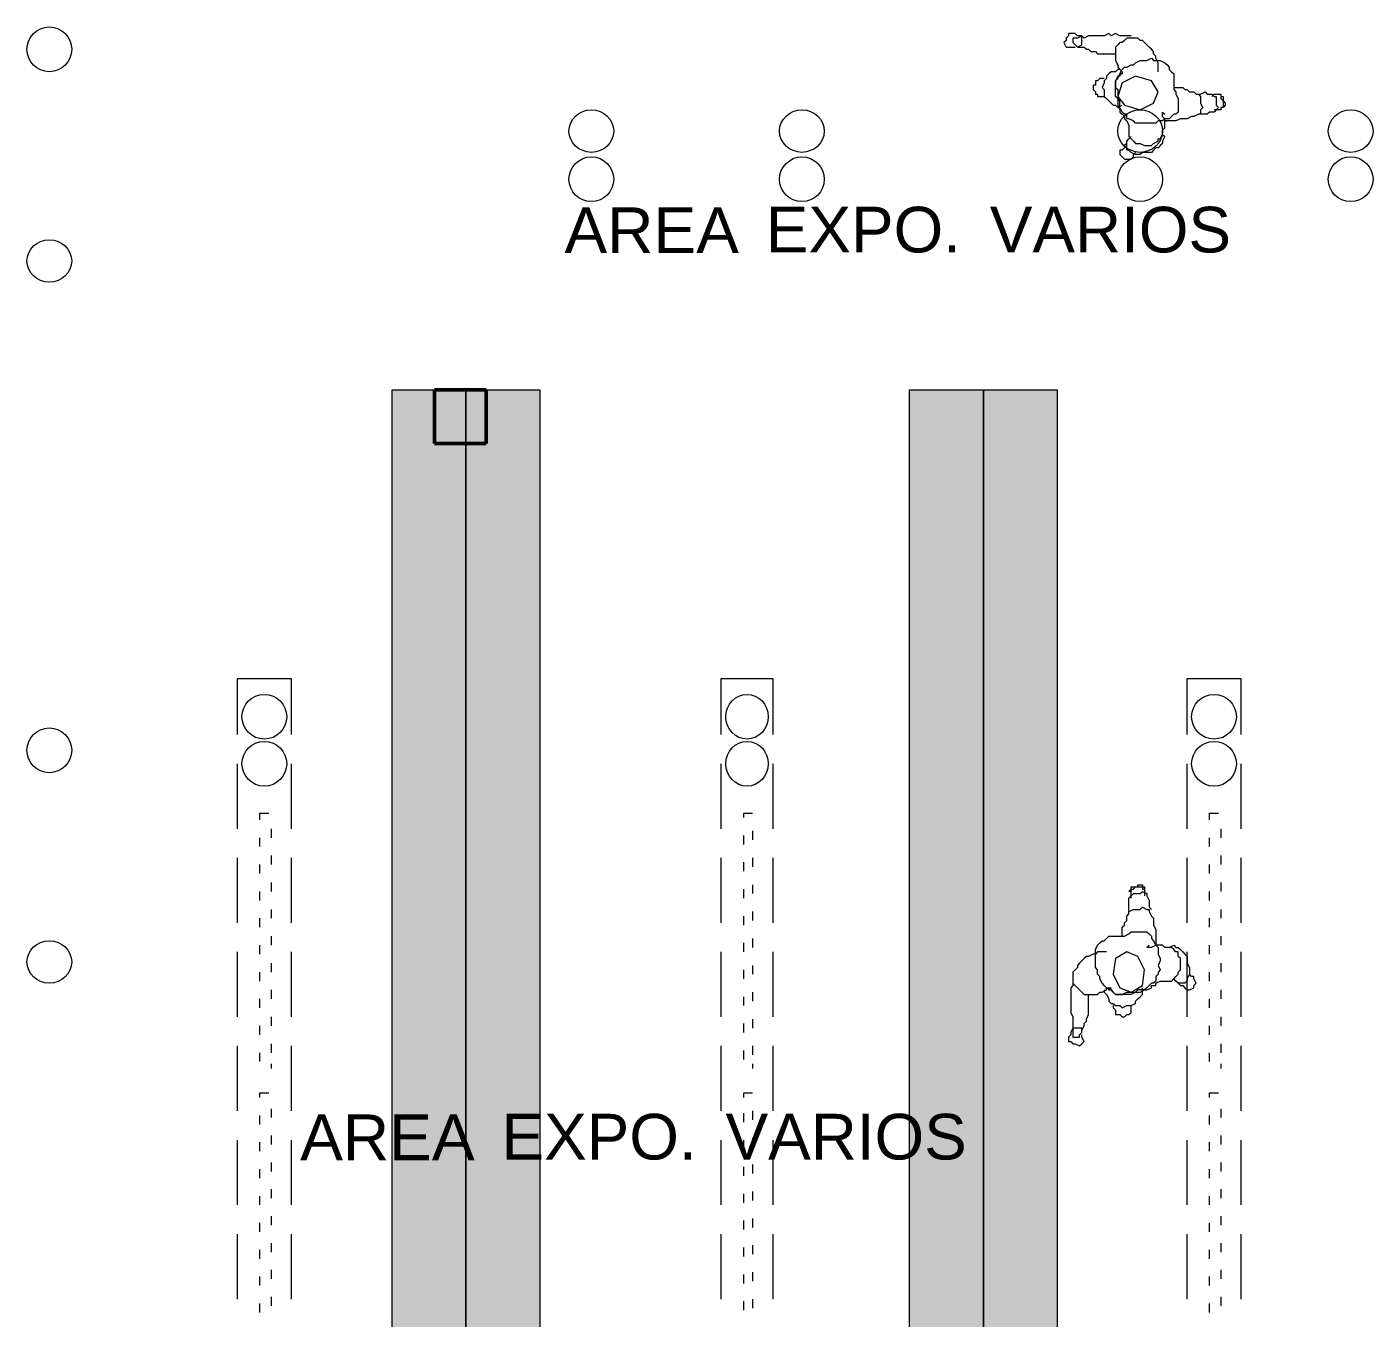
# Model space of a CAD drawing. Header units: millimetres. Extents: x 0.4 to 34.5, y 0.3 to 53.8.
# Drawn here: x 11.99 to 18.36, y 25.72 to 31.82 of the extents above; entities that cross this region are included whole.
import ezdxf

# ---------------------------------------------------------------- set-up
doc = ezdxf.new("R2010")
doc.units = ezdxf.units.MM
doc.header["$MEASUREMENT"] = 0
doc.layers.add('Layer 1', color=7, linetype='Continuous')

msp = doc.modelspace()

# ---------------------------------------------------------------- hatches: boundary and pattern name
at = {"layer": 'Layer 1', "true_color": 0xbbbbbb}
for points in [[(13.72, 30.1053), (14.0693, 30.1053), (14.0693, 19.5957), (13.72, 19.5957)], [(14.0693, 30.1053), (14.4185, 30.1053), (14.4185, 19.5957), (14.0693, 19.5957)], [(16.1648, 30.1053), (16.5141, 30.1053), (16.5141, 19.5957), (16.1648, 19.5957)], [(16.5141, 30.1053), (16.8634, 30.1053), (16.8634, 19.5957), (16.5141, 19.5957)]]:
    msp.add_hatch(color=9, dxfattribs=at).paths.add_polyline_path(points)

# ---------------------------------------------------------------- linework, layer by layer
at = {"layer": 'Layer 1', "lineweight": 0}
for points in [[(16.9586, 31.7246), (16.9798, 31.7352), (16.9798, 31.7458), (16.9798, 31.7564), (16.9798, 31.7776), (16.9586, 31.7776), (16.948, 31.7881), (16.9374, 31.7881), (16.9163, 31.7881), (16.9163, 31.7776), (16.9057, 31.767), (16.9057, 31.7564), (16.8951, 31.7458), (16.9057, 31.7246), (16.9163, 31.7246), (16.9374, 31.7246), (16.948, 31.7246)], [(17.2126, 31.7776), (17.202, 31.7776), (17.1809, 31.7776), (17.1703, 31.7776), (17.1597, 31.7776), (17.1385, 31.7881), (17.1174, 31.7776), (17.1068, 31.7881), (17.0856, 31.7776), (17.075, 31.7776), (17.0539, 31.7776), (17.0327, 31.7776), (17.0115, 31.7776), (16.9904, 31.767), (16.9798, 31.7776), (16.9586, 31.767), (16.9374, 31.767), (16.9374, 31.7564), (16.9374, 31.7458), (16.948, 31.7352), (16.9586, 31.7246), (16.9692, 31.7246), (16.9904, 31.7246), (17.0009, 31.7141), (17.0115, 31.7141), (17.0221, 31.7035), (17.0433, 31.7035), (17.0539, 31.6929), (17.075, 31.6929), (17.0856, 31.6929), (17.1068, 31.6929), (17.1174, 31.6929), (17.1385, 31.6929)], [(17.3396, 31.6082), (17.3396, 31.6294), (17.3396, 31.6505), (17.329, 31.6717), (17.329, 31.6823), (17.3185, 31.6929), (17.3185, 31.7035), (17.3079, 31.7141), (17.2973, 31.7246), (17.2867, 31.7352), (17.2761, 31.7458), (17.2655, 31.7564), (17.2549, 31.7564), (17.2444, 31.767), (17.2232, 31.767), (17.202, 31.767), (17.1914, 31.767), (17.1809, 31.7564), (17.1703, 31.7458), (17.1597, 31.7458), (17.1491, 31.7352), (17.1385, 31.7246), (17.1385, 31.7035), (17.1385, 31.6929), (17.1385, 31.6717), (17.1385, 31.6611), (17.1491, 31.64), (17.1491, 31.6294), (17.1597, 31.6188), (17.1703, 31.6082), (17.1703, 31.5976), (17.1597, 31.5976), (17.1597, 31.5871), (17.1491, 31.5871), (17.1385, 31.5659), (17.1385, 31.5553), (17.1385, 31.5341), (17.1491, 31.5235), (17.1491, 31.5024), (17.1491, 31.4812), (17.1491, 31.4706), (17.1491, 31.4495), (17.1597, 31.4283), (17.1597, 31.4177), (17.1703, 31.4071), (17.1809, 31.3965), (17.1809, 31.3859), (17.1914, 31.3754), (17.202, 31.3542), (17.202, 31.3436), (17.202, 31.3225), (17.202, 31.3013), (17.2126, 31.2907), (17.2232, 31.2801), (17.2338, 31.2695), (17.2444, 31.2695), (17.2549, 31.2695), (17.2761, 31.2589), (17.2867, 31.2589), (17.3079, 31.2589), (17.3185, 31.2695), (17.3396, 31.2801), (17.3396, 31.2907), (17.3502, 31.2907), (17.3608, 31.3119), (17.3608, 31.3225), (17.3608, 31.333), (17.3714, 31.3436), (17.3714, 31.3648), (17.3714, 31.3859), (17.3608, 31.3965), (17.3608, 31.4177), (17.3714, 31.4071)], [(17.1597, 31.6188), (17.1491, 31.6188), (17.1385, 31.6082), (17.1174, 31.6082), (17.1068, 31.5976), (17.0962, 31.5871), (17.0962, 31.5765), (17.0856, 31.5659), (17.0856, 31.5553), (17.075, 31.5341), (17.0856, 31.5235), (17.0856, 31.5024), (17.0856, 31.4918), (17.0962, 31.4812), (17.1068, 31.4706), (17.1174, 31.46), (17.1279, 31.4495), (17.1385, 31.4495), (17.1491, 31.4389), (17.1703, 31.4495)], [(17.1597, 31.5976), (17.1703, 31.6188), (17.1809, 31.6294), (17.1914, 31.6294), (17.2126, 31.64), (17.2232, 31.64), (17.2338, 31.6505), (17.2549, 31.6611), (17.2655, 31.6611), (17.2867, 31.6611), (17.3079, 31.6717), (17.3185, 31.6611), (17.3396, 31.6611), (17.3502, 31.6611), (17.3714, 31.6505), (17.382, 31.64), (17.3925, 31.6294), (17.3925, 31.6188), (17.4031, 31.6082), (17.4137, 31.5976), (17.4137, 31.5765), (17.4137, 31.5659), (17.4137, 31.5553), (17.4137, 31.5341), (17.4137, 31.5235), (17.4243, 31.513), (17.4243, 31.5024), (17.4349, 31.4812), (17.4349, 31.4706), (17.4349, 31.4495), (17.4349, 31.4389), (17.4349, 31.4177), (17.4243, 31.4071), (17.4137, 31.4071), (17.4031, 31.3965), (17.3925, 31.3859), (17.3714, 31.3859), (17.3608, 31.3754), (17.3396, 31.3754), (17.329, 31.3648), (17.3079, 31.3648), (17.2973, 31.3648), (17.2761, 31.3648), (17.2549, 31.3648), (17.2444, 31.3648), (17.2338, 31.3648), (17.2232, 31.3754), (17.202, 31.3859), (17.1914, 31.3859), (17.1914, 31.4071), (17.1809, 31.4071), (17.1703, 31.4177), (17.1597, 31.4389), (17.1597, 31.4495), (17.1597, 31.4706), (17.1491, 31.4812), (17.1385, 31.4918), (17.1385, 31.513), (17.1385, 31.5235), (17.1385, 31.5341), (17.1385, 31.5553), (17.1385, 31.5659), (17.1491, 31.5765), (17.1597, 31.5976), (17.1703, 31.5976)], [(17.0856, 31.5765), (17.0856, 31.5765), (17.075, 31.5765), (17.0644, 31.5765), (17.0539, 31.5659), (17.0433, 31.5659), (17.0433, 31.5553), (17.0433, 31.5447), (17.0327, 31.5447), (17.0327, 31.5341), (17.0327, 31.5235), (17.0433, 31.513), (17.0433, 31.5024), (17.0539, 31.5024), (17.0539, 31.4918), (17.0644, 31.4918), (17.075, 31.4918), (17.0856, 31.4918)], [(17.2549, 31.4283), (17.3185, 31.46), (17.3396, 31.513), (17.3079, 31.5659), (17.2338, 31.5871), (17.1703, 31.5553), (17.1491, 31.4918), (17.1809, 31.4495), (17.2549, 31.4283)], [(17.5301, 31.5024), (17.5407, 31.5024), (17.5619, 31.513), (17.5725, 31.5024), (17.5936, 31.5024), (17.6042, 31.4918), (17.6148, 31.4918), (17.6148, 31.4706), (17.6148, 31.4495), (17.6254, 31.4389), (17.6148, 31.4283), (17.6042, 31.4177), (17.583, 31.4177), (17.5725, 31.4071), (17.5513, 31.4071), (17.5407, 31.4071)], [(17.5936, 31.4918), (17.6042, 31.5024), (17.6148, 31.5024), (17.6254, 31.5024), (17.636, 31.5024), (17.636, 31.4918), (17.6466, 31.4918), (17.6466, 31.4812), (17.6466, 31.4706), (17.6572, 31.46), (17.6572, 31.4495), (17.6466, 31.4389), (17.636, 31.4389), (17.636, 31.4283), (17.6254, 31.4283), (17.6148, 31.4283), (17.6042, 31.4283)], [(17.6254, 31.5024), (17.6254, 31.5024), (17.636, 31.5024), (17.636, 31.4918), (17.636, 31.4812), (17.6466, 31.4706), (17.6466, 31.46), (17.6466, 31.4495), (17.6466, 31.4389), (17.636, 31.4389), (17.636, 31.4283), (17.6254, 31.4283), (17.6148, 31.4283), (17.6042, 31.4283)], [(17.3608, 31.3119), (17.3714, 31.3013), (17.3608, 31.2801), (17.3608, 31.2695), (17.3502, 31.2589), (17.3396, 31.2484), (17.329, 31.2484), (17.3185, 31.2378), (17.3079, 31.2272), (17.2867, 31.2272), (17.2655, 31.2272), (17.2549, 31.2166), (17.2338, 31.2166), (17.2126, 31.2272), (17.202, 31.2378), (17.1914, 31.2378), (17.1914, 31.2589), (17.1914, 31.2801), (17.202, 31.2907), (17.2126, 31.3013)], [(17.1914, 31.2695), (17.1809, 31.2589), (17.1809, 31.2484), (17.1703, 31.2378), (17.1597, 31.2378), (17.1597, 31.2166), (17.1703, 31.206), (17.1809, 31.1954), (17.1914, 31.1954), (17.2126, 31.1954), (17.2232, 31.206), (17.2232, 31.2166), (17.2338, 31.2272)], [(13.72, 30.1053), (14.0693, 30.1053), (14.0693, 19.5957), (13.72, 19.5957), (13.72, 30.1053)], [(14.0693, 30.1053), (14.4185, 30.1053), (14.4185, 19.5957), (14.0693, 19.5957), (14.0693, 30.1053)], [(16.1648, 30.1053), (16.5141, 30.1053), (16.5141, 19.5957), (16.1648, 19.5957), (16.1648, 30.1053)], [(16.5141, 30.1053), (16.8634, 30.1053), (16.8634, 19.5957), (16.5141, 19.5957), (16.5141, 30.1053)], [(17.2126, 27.7346), (17.202, 27.7346), (17.2126, 27.7452), (17.2232, 27.7452), (17.2338, 27.7557), (17.2444, 27.7557), (17.2549, 27.7557), (17.2655, 27.7557), (17.2655, 27.7452), (17.2761, 27.7452), (17.2761, 27.7346), (17.2761, 27.724), (17.2761, 27.7134)], [(17.202, 27.6393), (17.202, 27.6499), (17.202, 27.6711), (17.202, 27.6817), (17.202, 27.7028), (17.2126, 27.7134), (17.2232, 27.724), (17.2338, 27.724), (17.2549, 27.724), (17.2655, 27.7346), (17.2867, 27.724), (17.2867, 27.7134), (17.2973, 27.6922), (17.2973, 27.6817), (17.2973, 27.6605), (17.3079, 27.6499)], [(17.2126, 27.7028), (17.2126, 27.7134), (17.2126, 27.724), (17.2126, 27.7346), (17.2126, 27.7452), (17.2126, 27.7557), (17.2232, 27.7557), (17.2338, 27.7557), (17.2444, 27.7557), (17.2444, 27.7663), (17.2549, 27.7663), (17.2655, 27.7663), (17.2655, 27.7557), (17.2761, 27.7557), (17.2761, 27.7452), (17.2761, 27.7346), (17.2761, 27.724), (17.2761, 27.7134)], [(17.1068, 27.2689), (17.0962, 27.2795), (17.0856, 27.2901), (17.075, 27.3007), (17.0644, 27.3218), (17.0644, 27.3324), (17.0539, 27.343), (17.0539, 27.3642), (17.0433, 27.3747), (17.0433, 27.3959), (17.0433, 27.4171), (17.0433, 27.4277), (17.0433, 27.4488), (17.0433, 27.4594), (17.0539, 27.4806), (17.0644, 27.4912), (17.075, 27.5017), (17.0856, 27.5017), (17.0962, 27.5123), (17.1068, 27.5229), (17.1279, 27.5229), (17.1491, 27.5229), (17.1597, 27.5229), (17.1703, 27.5229), (17.1809, 27.5229), (17.202, 27.5335), (17.2126, 27.5441), (17.2232, 27.5441), (17.2444, 27.5441), (17.2549, 27.5441), (17.2761, 27.5441), (17.2867, 27.5441), (17.2973, 27.5335), (17.3079, 27.5229), (17.3079, 27.5123), (17.3185, 27.5017), (17.329, 27.4806), (17.3396, 27.47), (17.3396, 27.4488), (17.3396, 27.4382), (17.3502, 27.4171), (17.3502, 27.4065), (17.3396, 27.3853), (17.3502, 27.3642), (17.3396, 27.3536), (17.3396, 27.343), (17.329, 27.3324), (17.329, 27.3112), (17.3185, 27.3007), (17.3079, 27.3007), (17.2973, 27.2901), (17.2867, 27.2795), (17.2761, 27.2689), (17.2549, 27.2689), (17.2444, 27.2689), (17.2338, 27.2583), (17.2126, 27.2477), (17.202, 27.2477), (17.1809, 27.2477), (17.1703, 27.2477), (17.1491, 27.2477), (17.1385, 27.2477), (17.1279, 27.2583), (17.1174, 27.2689), (17.1068, 27.2795)], [(17.0962, 27.4488), (17.075, 27.4488), (17.0539, 27.4488), (17.0433, 27.4382), (17.0327, 27.4382), (17.0115, 27.4277), (17.0009, 27.4277), (16.9904, 27.4171), (16.9798, 27.4065), (16.9692, 27.3959), (16.9586, 27.3853), (16.9586, 27.3747), (16.948, 27.3642), (16.9374, 27.3536), (16.9374, 27.3324), (16.9374, 27.3112), (16.9374, 27.3007), (16.948, 27.2901), (16.9586, 27.2795), (16.9692, 27.2689), (16.9798, 27.2583), (16.9904, 27.2477), (17.0009, 27.2477), (17.0115, 27.2477), (17.0327, 27.2477), (17.0539, 27.2477), (17.0644, 27.2583), (17.075, 27.2583), (17.0962, 27.2689), (17.0962, 27.2795), (17.1174, 27.2795), (17.1068, 27.2689), (17.1174, 27.2689), (17.1279, 27.2583), (17.1385, 27.2477), (17.1491, 27.2477), (17.1703, 27.2477), (17.1914, 27.2583), (17.202, 27.2583), (17.2232, 27.2583), (17.2444, 27.2583), (17.2549, 27.2583), (17.2761, 27.2689), (17.2867, 27.2689), (17.3079, 27.2795), (17.3079, 27.2901), (17.329, 27.2901), (17.329, 27.3007), (17.3502, 27.3112), (17.3714, 27.3112), (17.382, 27.3112), (17.4031, 27.3112), (17.4137, 27.3218), (17.4243, 27.3324), (17.4349, 27.343), (17.4349, 27.3536), (17.4454, 27.3642), (17.4454, 27.3853), (17.4454, 27.3959), (17.4454, 27.4171), (17.4349, 27.4277), (17.4349, 27.4488), (17.4243, 27.4488), (17.4137, 27.4594), (17.4031, 27.47), (17.382, 27.47), (17.3714, 27.47), (17.3608, 27.4806), (17.3396, 27.4806), (17.329, 27.4806), (17.3079, 27.47), (17.2867, 27.47), (17.2973, 27.4806)], [(17.3925, 27.47), (17.4137, 27.4806), (17.4243, 27.47), (17.4349, 27.47), (17.4454, 27.4594), (17.456, 27.4488), (17.4666, 27.4382), (17.4772, 27.4277), (17.4772, 27.4171), (17.4772, 27.3959), (17.4878, 27.3747), (17.4878, 27.3642), (17.4878, 27.343), (17.4772, 27.3218), (17.4772, 27.3112), (17.4666, 27.3007), (17.4454, 27.3007), (17.4349, 27.3007), (17.4243, 27.3112), (17.4137, 27.3218)], [(17.2761, 27.3642), (17.2444, 27.4277), (17.1914, 27.4488), (17.1385, 27.4171), (17.1279, 27.343), (17.1597, 27.2795), (17.2126, 27.2583), (17.2655, 27.2901), (17.2761, 27.3642)], [(16.9374, 27.3218), (16.9374, 27.3112), (16.9374, 27.2901), (16.9269, 27.2795), (16.9269, 27.2689), (16.9269, 27.2477), (16.9269, 27.2266), (16.9269, 27.216), (16.9269, 27.1948), (16.9269, 27.1842), (16.9269, 27.1631), (16.9374, 27.1419), (16.9374, 27.1207), (16.9374, 27.0996), (16.9374, 27.089), (16.9374, 27.0678), (16.9374, 27.0466), (16.948, 27.0466), (16.9692, 27.0466), (16.9692, 27.0572), (16.9798, 27.0678), (16.9798, 27.0784), (16.9904, 27.0996), (16.9904, 27.1101), (17.0009, 27.1207), (17.0009, 27.1313), (17.0115, 27.1525), (17.0115, 27.1631), (17.0115, 27.1842), (17.0115, 27.1948), (17.0115, 27.216), (17.0115, 27.2266), (17.0115, 27.2477)], [(17.4349, 27.3007), (17.4454, 27.2901), (17.456, 27.2901), (17.4666, 27.2795), (17.4772, 27.2689), (17.4878, 27.2689), (17.509, 27.2795), (17.509, 27.2901), (17.5196, 27.3007), (17.509, 27.3218), (17.509, 27.3324), (17.4984, 27.3324), (17.4878, 27.343)], [(17.0856, 27.2689), (17.0856, 27.2583), (17.0962, 27.2477), (17.1068, 27.2266), (17.1068, 27.216), (17.1174, 27.2054), (17.1279, 27.2054), (17.1385, 27.1948), (17.1597, 27.1948), (17.1703, 27.1842), (17.1914, 27.1948), (17.202, 27.1948), (17.2126, 27.1948), (17.2338, 27.2054), (17.2338, 27.216), (17.2444, 27.2266), (17.2549, 27.2372), (17.2655, 27.2477), (17.2655, 27.2583), (17.2655, 27.2795)], [(17.1279, 27.1948), (17.1279, 27.1948), (17.1279, 27.1842), (17.1385, 27.1737), (17.1385, 27.1631), (17.1385, 27.1525), (17.1491, 27.1525), (17.1597, 27.1525), (17.1703, 27.1419), (17.1809, 27.1419), (17.1914, 27.1525), (17.202, 27.1525), (17.2126, 27.1631), (17.2126, 27.1737), (17.2126, 27.1842), (17.2126, 27.1948)], [(16.9798, 27.0678), (16.9798, 27.089), (16.9692, 27.089), (16.948, 27.089), (16.9374, 27.089), (16.9269, 27.0678), (16.9269, 27.0572), (16.9163, 27.0466), (16.9163, 27.0255), (16.9269, 27.0255), (16.9374, 27.0149), (16.948, 27.0149), (16.9692, 27.0043), (16.9798, 27.0149), (16.9904, 27.0255), (16.9798, 27.0466), (16.9798, 27.0572)]]:
    msp.add_lwpolyline(points, dxfattribs=at)
at = {"layer": 'Layer 1', "color": 7, "lineweight": 5, "true_color": 0xffffff}
for points in [[(16.9586, 31.7246), (16.9798, 31.7352), (16.9798, 31.7458), (16.9798, 31.7564), (16.9798, 31.7776), (16.9586, 31.7776), (16.948, 31.7881), (16.9374, 31.7881), (16.9163, 31.7881), (16.9163, 31.7776), (16.9057, 31.767), (16.9057, 31.7564), (16.8951, 31.7458), (16.9057, 31.7246), (16.9163, 31.7246), (16.9374, 31.7246), (16.948, 31.7246)], [(17.2126, 31.7776), (17.202, 31.7776), (17.1809, 31.7776), (17.1703, 31.7776), (17.1597, 31.7776), (17.1385, 31.7881), (17.1174, 31.7776), (17.1068, 31.7881), (17.0856, 31.7776), (17.075, 31.7776), (17.0539, 31.7776), (17.0327, 31.7776), (17.0115, 31.7776), (16.9904, 31.767), (16.9798, 31.7776), (16.9586, 31.767), (16.9374, 31.767), (16.9374, 31.7564), (16.9374, 31.7458), (16.948, 31.7352), (16.9586, 31.7246), (16.9692, 31.7246), (16.9904, 31.7246), (17.0009, 31.7141), (17.0115, 31.7141), (17.0221, 31.7035), (17.0433, 31.7035), (17.0539, 31.6929), (17.075, 31.6929), (17.0856, 31.6929), (17.1068, 31.6929), (17.1174, 31.6929), (17.1385, 31.6929)], [(17.3396, 31.6082), (17.3396, 31.6294), (17.3396, 31.6505), (17.329, 31.6717), (17.329, 31.6823), (17.3185, 31.6929), (17.3185, 31.7035), (17.3079, 31.7141), (17.2973, 31.7246), (17.2867, 31.7352), (17.2761, 31.7458), (17.2655, 31.7564), (17.2549, 31.7564), (17.2444, 31.767), (17.2232, 31.767), (17.202, 31.767), (17.1914, 31.767), (17.1809, 31.7564), (17.1703, 31.7458), (17.1597, 31.7458), (17.1491, 31.7352), (17.1385, 31.7246), (17.1385, 31.7035), (17.1385, 31.6929), (17.1385, 31.6717), (17.1385, 31.6611), (17.1491, 31.64), (17.1491, 31.6294), (17.1597, 31.6188), (17.1703, 31.6082), (17.1703, 31.5976), (17.1597, 31.5976), (17.1597, 31.5871), (17.1491, 31.5871), (17.1385, 31.5659), (17.1385, 31.5553), (17.1385, 31.5341), (17.1491, 31.5235), (17.1491, 31.5024), (17.1491, 31.4812), (17.1491, 31.4706), (17.1491, 31.4495), (17.1597, 31.4283), (17.1597, 31.4177), (17.1703, 31.4071), (17.1809, 31.3965), (17.1809, 31.3859), (17.1914, 31.3754), (17.202, 31.3542), (17.202, 31.3436), (17.202, 31.3225), (17.202, 31.3013), (17.2126, 31.2907), (17.2232, 31.2801), (17.2338, 31.2695), (17.2444, 31.2695), (17.2549, 31.2695), (17.2761, 31.2589), (17.2867, 31.2589), (17.3079, 31.2589), (17.3185, 31.2695), (17.3396, 31.2801), (17.3396, 31.2907), (17.3502, 31.2907), (17.3608, 31.3119), (17.3608, 31.3225), (17.3608, 31.333), (17.3714, 31.3436), (17.3714, 31.3648), (17.3714, 31.3859), (17.3608, 31.3965), (17.3608, 31.4177), (17.3714, 31.4071)], [(17.1597, 31.6188), (17.1491, 31.6188), (17.1385, 31.6082), (17.1174, 31.6082), (17.1068, 31.5976), (17.0962, 31.5871), (17.0962, 31.5765), (17.0856, 31.5659), (17.0856, 31.5553), (17.075, 31.5341), (17.0856, 31.5235), (17.0856, 31.5024), (17.0856, 31.4918), (17.0962, 31.4812), (17.1068, 31.4706), (17.1174, 31.46), (17.1279, 31.4495), (17.1385, 31.4495), (17.1491, 31.4389), (17.1703, 31.4495)], [(17.1597, 31.5976), (17.1703, 31.6188), (17.1809, 31.6294), (17.1914, 31.6294), (17.2126, 31.64), (17.2232, 31.64), (17.2338, 31.6505), (17.2549, 31.6611), (17.2655, 31.6611), (17.2867, 31.6611), (17.3079, 31.6717), (17.3185, 31.6611), (17.3396, 31.6611), (17.3502, 31.6611), (17.3714, 31.6505), (17.382, 31.64), (17.3925, 31.6294), (17.3925, 31.6188), (17.4031, 31.6082), (17.4137, 31.5976), (17.4137, 31.5765), (17.4137, 31.5659), (17.4137, 31.5553), (17.4137, 31.5341), (17.4137, 31.5235), (17.4243, 31.513), (17.4243, 31.5024), (17.4349, 31.4812), (17.4349, 31.4706), (17.4349, 31.4495), (17.4349, 31.4389), (17.4349, 31.4177), (17.4243, 31.4071), (17.4137, 31.4071), (17.4031, 31.3965), (17.3925, 31.3859), (17.3714, 31.3859), (17.3608, 31.3754), (17.3396, 31.3754), (17.329, 31.3648), (17.3079, 31.3648), (17.2973, 31.3648), (17.2761, 31.3648), (17.2549, 31.3648), (17.2444, 31.3648), (17.2338, 31.3648), (17.2232, 31.3754), (17.202, 31.3859), (17.1914, 31.3859), (17.1914, 31.4071), (17.1809, 31.4071), (17.1703, 31.4177), (17.1597, 31.4389), (17.1597, 31.4495), (17.1597, 31.4706), (17.1491, 31.4812), (17.1385, 31.4918), (17.1385, 31.513), (17.1385, 31.5235), (17.1385, 31.5341), (17.1385, 31.5553), (17.1385, 31.5659), (17.1491, 31.5765), (17.1597, 31.5976), (17.1703, 31.5976)], [(17.0856, 31.5765), (17.0856, 31.5765), (17.075, 31.5765), (17.0644, 31.5765), (17.0539, 31.5659), (17.0433, 31.5659), (17.0433, 31.5553), (17.0433, 31.5447), (17.0327, 31.5447), (17.0327, 31.5341), (17.0327, 31.5235), (17.0433, 31.513), (17.0433, 31.5024), (17.0539, 31.5024), (17.0539, 31.4918), (17.0644, 31.4918), (17.075, 31.4918), (17.0856, 31.4918)], [(17.2549, 31.4283), (17.3185, 31.46), (17.3396, 31.513), (17.3079, 31.5659), (17.2338, 31.5871), (17.1703, 31.5553), (17.1491, 31.4918), (17.1809, 31.4495), (17.2549, 31.4283)], [(17.5301, 31.5024), (17.5407, 31.5024), (17.5619, 31.513), (17.5725, 31.5024), (17.5936, 31.5024), (17.6042, 31.4918), (17.6148, 31.4918), (17.6148, 31.4706), (17.6148, 31.4495), (17.6254, 31.4389), (17.6148, 31.4283), (17.6042, 31.4177), (17.583, 31.4177), (17.5725, 31.4071), (17.5513, 31.4071), (17.5407, 31.4071)], [(17.5936, 31.4918), (17.6042, 31.5024), (17.6148, 31.5024), (17.6254, 31.5024), (17.636, 31.5024), (17.636, 31.4918), (17.6466, 31.4918), (17.6466, 31.4812), (17.6466, 31.4706), (17.6572, 31.46), (17.6572, 31.4495), (17.6466, 31.4389), (17.636, 31.4389), (17.636, 31.4283), (17.6254, 31.4283), (17.6148, 31.4283), (17.6042, 31.4283)], [(17.6254, 31.5024), (17.6254, 31.5024), (17.636, 31.5024), (17.636, 31.4918), (17.636, 31.4812), (17.6466, 31.4706), (17.6466, 31.46), (17.6466, 31.4495), (17.6466, 31.4389), (17.636, 31.4389), (17.636, 31.4283), (17.6254, 31.4283), (17.6148, 31.4283), (17.6042, 31.4283)], [(17.3608, 31.3119), (17.3714, 31.3013), (17.3608, 31.2801), (17.3608, 31.2695), (17.3502, 31.2589), (17.3396, 31.2484), (17.329, 31.2484), (17.3185, 31.2378), (17.3079, 31.2272), (17.2867, 31.2272), (17.2655, 31.2272), (17.2549, 31.2166), (17.2338, 31.2166), (17.2126, 31.2272), (17.202, 31.2378), (17.1914, 31.2378), (17.1914, 31.2589), (17.1914, 31.2801), (17.202, 31.2907), (17.2126, 31.3013)], [(17.1914, 31.2695), (17.1809, 31.2589), (17.1809, 31.2484), (17.1703, 31.2378), (17.1597, 31.2378), (17.1597, 31.2166), (17.1703, 31.206), (17.1809, 31.1954), (17.1914, 31.1954), (17.2126, 31.1954), (17.2232, 31.206), (17.2232, 31.2166), (17.2338, 31.2272)], [(17.2126, 27.7346), (17.202, 27.7346), (17.2126, 27.7452), (17.2232, 27.7452), (17.2338, 27.7557), (17.2444, 27.7557), (17.2549, 27.7557), (17.2655, 27.7557), (17.2655, 27.7452), (17.2761, 27.7452), (17.2761, 27.7346), (17.2761, 27.724), (17.2761, 27.7134)], [(17.202, 27.6393), (17.202, 27.6499), (17.202, 27.6711), (17.202, 27.6817), (17.202, 27.7028), (17.2126, 27.7134), (17.2232, 27.724), (17.2338, 27.724), (17.2549, 27.724), (17.2655, 27.7346), (17.2867, 27.724), (17.2867, 27.7134), (17.2973, 27.6922), (17.2973, 27.6817), (17.2973, 27.6605), (17.3079, 27.6499)], [(17.2126, 27.7028), (17.2126, 27.7134), (17.2126, 27.724), (17.2126, 27.7346), (17.2126, 27.7452), (17.2126, 27.7557), (17.2232, 27.7557), (17.2338, 27.7557), (17.2444, 27.7557), (17.2444, 27.7663), (17.2549, 27.7663), (17.2655, 27.7663), (17.2655, 27.7557), (17.2761, 27.7557), (17.2761, 27.7452), (17.2761, 27.7346), (17.2761, 27.724), (17.2761, 27.7134)], [(17.1068, 27.2689), (17.0962, 27.2795), (17.0856, 27.2901), (17.075, 27.3007), (17.0644, 27.3218), (17.0644, 27.3324), (17.0539, 27.343), (17.0539, 27.3642), (17.0433, 27.3747), (17.0433, 27.3959), (17.0433, 27.4171), (17.0433, 27.4277), (17.0433, 27.4488), (17.0433, 27.4594), (17.0539, 27.4806), (17.0644, 27.4912), (17.075, 27.5017), (17.0856, 27.5017), (17.0962, 27.5123), (17.1068, 27.5229), (17.1279, 27.5229), (17.1491, 27.5229), (17.1597, 27.5229), (17.1703, 27.5229), (17.1809, 27.5229), (17.202, 27.5335), (17.2126, 27.5441), (17.2232, 27.5441), (17.2444, 27.5441), (17.2549, 27.5441), (17.2761, 27.5441), (17.2867, 27.5441), (17.2973, 27.5335), (17.3079, 27.5229), (17.3079, 27.5123), (17.3185, 27.5017), (17.329, 27.4806), (17.3396, 27.47), (17.3396, 27.4488), (17.3396, 27.4382), (17.3502, 27.4171), (17.3502, 27.4065), (17.3396, 27.3853), (17.3502, 27.3642), (17.3396, 27.3536), (17.3396, 27.343), (17.329, 27.3324), (17.329, 27.3112), (17.3185, 27.3007), (17.3079, 27.3007), (17.2973, 27.2901), (17.2867, 27.2795), (17.2761, 27.2689), (17.2549, 27.2689), (17.2444, 27.2689), (17.2338, 27.2583), (17.2126, 27.2477), (17.202, 27.2477), (17.1809, 27.2477), (17.1703, 27.2477), (17.1491, 27.2477), (17.1385, 27.2477), (17.1279, 27.2583), (17.1174, 27.2689), (17.1068, 27.2795)], [(17.0962, 27.4488), (17.075, 27.4488), (17.0539, 27.4488), (17.0433, 27.4382), (17.0327, 27.4382), (17.0115, 27.4277), (17.0009, 27.4277), (16.9904, 27.4171), (16.9798, 27.4065), (16.9692, 27.3959), (16.9586, 27.3853), (16.9586, 27.3747), (16.948, 27.3642), (16.9374, 27.3536), (16.9374, 27.3324), (16.9374, 27.3112), (16.9374, 27.3007), (16.948, 27.2901), (16.9586, 27.2795), (16.9692, 27.2689), (16.9798, 27.2583), (16.9904, 27.2477), (17.0009, 27.2477), (17.0115, 27.2477), (17.0327, 27.2477), (17.0539, 27.2477), (17.0644, 27.2583), (17.075, 27.2583), (17.0962, 27.2689), (17.0962, 27.2795), (17.1174, 27.2795), (17.1068, 27.2689), (17.1174, 27.2689), (17.1279, 27.2583), (17.1385, 27.2477), (17.1491, 27.2477), (17.1703, 27.2477), (17.1914, 27.2583), (17.202, 27.2583), (17.2232, 27.2583), (17.2444, 27.2583), (17.2549, 27.2583), (17.2761, 27.2689), (17.2867, 27.2689), (17.3079, 27.2795), (17.3079, 27.2901), (17.329, 27.2901), (17.329, 27.3007), (17.3502, 27.3112), (17.3714, 27.3112), (17.382, 27.3112), (17.4031, 27.3112), (17.4137, 27.3218), (17.4243, 27.3324), (17.4349, 27.343), (17.4349, 27.3536), (17.4454, 27.3642), (17.4454, 27.3853), (17.4454, 27.3959), (17.4454, 27.4171), (17.4349, 27.4277), (17.4349, 27.4488), (17.4243, 27.4488), (17.4137, 27.4594), (17.4031, 27.47), (17.382, 27.47), (17.3714, 27.47), (17.3608, 27.4806), (17.3396, 27.4806), (17.329, 27.4806), (17.3079, 27.47), (17.2867, 27.47), (17.2973, 27.4806)], [(17.3925, 27.47), (17.4137, 27.4806), (17.4243, 27.47), (17.4349, 27.47), (17.4454, 27.4594), (17.456, 27.4488), (17.4666, 27.4382), (17.4772, 27.4277), (17.4772, 27.4171), (17.4772, 27.3959), (17.4878, 27.3747), (17.4878, 27.3642), (17.4878, 27.343), (17.4772, 27.3218), (17.4772, 27.3112), (17.4666, 27.3007), (17.4454, 27.3007), (17.4349, 27.3007), (17.4243, 27.3112), (17.4137, 27.3218)], [(17.2761, 27.3642), (17.2444, 27.4277), (17.1914, 27.4488), (17.1385, 27.4171), (17.1279, 27.343), (17.1597, 27.2795), (17.2126, 27.2583), (17.2655, 27.2901), (17.2761, 27.3642)], [(16.9374, 27.3218), (16.9374, 27.3112), (16.9374, 27.2901), (16.9269, 27.2795), (16.9269, 27.2689), (16.9269, 27.2477), (16.9269, 27.2266), (16.9269, 27.216), (16.9269, 27.1948), (16.9269, 27.1842), (16.9269, 27.1631), (16.9374, 27.1419), (16.9374, 27.1207), (16.9374, 27.0996), (16.9374, 27.089), (16.9374, 27.0678), (16.9374, 27.0466), (16.948, 27.0466), (16.9692, 27.0466), (16.9692, 27.0572), (16.9798, 27.0678), (16.9798, 27.0784), (16.9904, 27.0996), (16.9904, 27.1101), (17.0009, 27.1207), (17.0009, 27.1313), (17.0115, 27.1525), (17.0115, 27.1631), (17.0115, 27.1842), (17.0115, 27.1948), (17.0115, 27.216), (17.0115, 27.2266), (17.0115, 27.2477)], [(17.4349, 27.3007), (17.4454, 27.2901), (17.456, 27.2901), (17.4666, 27.2795), (17.4772, 27.2689), (17.4878, 27.2689), (17.509, 27.2795), (17.509, 27.2901), (17.5196, 27.3007), (17.509, 27.3218), (17.509, 27.3324), (17.4984, 27.3324), (17.4878, 27.343)], [(17.0856, 27.2689), (17.0856, 27.2583), (17.0962, 27.2477), (17.1068, 27.2266), (17.1068, 27.216), (17.1174, 27.2054), (17.1279, 27.2054), (17.1385, 27.1948), (17.1597, 27.1948), (17.1703, 27.1842), (17.1914, 27.1948), (17.202, 27.1948), (17.2126, 27.1948), (17.2338, 27.2054), (17.2338, 27.216), (17.2444, 27.2266), (17.2549, 27.2372), (17.2655, 27.2477), (17.2655, 27.2583), (17.2655, 27.2795)], [(17.1279, 27.1948), (17.1279, 27.1948), (17.1279, 27.1842), (17.1385, 27.1737), (17.1385, 27.1631), (17.1385, 27.1525), (17.1491, 27.1525), (17.1597, 27.1525), (17.1703, 27.1419), (17.1809, 27.1419), (17.1914, 27.1525), (17.202, 27.1525), (17.2126, 27.1631), (17.2126, 27.1737), (17.2126, 27.1842), (17.2126, 27.1948)], [(16.9798, 27.0678), (16.9798, 27.089), (16.9692, 27.089), (16.948, 27.089), (16.9374, 27.089), (16.9269, 27.0678), (16.9269, 27.0572), (16.9163, 27.0466), (16.9163, 27.0255), (16.9269, 27.0255), (16.9374, 27.0149), (16.948, 27.0149), (16.9692, 27.0043), (16.9798, 27.0149), (16.9904, 27.0255), (16.9798, 27.0466), (16.9798, 27.0572)]]:
    msp.add_lwpolyline(points, dxfattribs=at)
at = {"layer": 'Layer 1', "color": 96, "lineweight": 5, "true_color": 0x008000}
for points in [[(13.72, 30.1053), (14.0693, 30.1053), (14.0693, 19.5957), (13.72, 19.5957), (13.72, 30.1053)], [(14.0693, 30.1053), (14.4185, 30.1053), (14.4185, 19.5957), (14.0693, 19.5957), (14.0693, 30.1053)], [(16.1648, 30.1053), (16.5141, 30.1053), (16.5141, 19.5957), (16.1648, 19.5957), (16.1648, 30.1053)], [(16.5141, 30.1053), (16.8634, 30.1053), (16.8634, 19.5957), (16.5141, 19.5957), (16.5141, 30.1053)]]:
    msp.add_lwpolyline(points, dxfattribs=at)
at = {"layer": 'Layer 1', "color": 7, "lineweight": 50, "true_color": 0xffffff}
for points in [[(14.1645, 30.1053), (13.9211, 30.1053)], [(13.9211, 30.1053), (13.9211, 29.8513)], [(14.1645, 29.8513), (14.1645, 30.1053)], [(13.9211, 29.8513), (14.1645, 29.8513)]]:
    msp.add_lwpolyline(points, dxfattribs=at)
at = {"layer": 'Layer 1', "color": 252, "lineweight": 5, "true_color": 0x888888}
for points in [[(12.9897, 28.74), (13.2437, 28.74)], [(12.9897, 28.4754), (12.9897, 28.74)], [(13.2437, 28.74), (13.2437, 28.4754)], [(15.2758, 28.74), (15.5192, 28.74)], [(15.2758, 28.4754), (15.2758, 28.74)], [(15.5192, 28.74), (15.5192, 28.4754)], [(17.4772, 28.74), (17.7312, 28.74)], [(17.4772, 28.4754), (17.4772, 28.74)], [(17.7312, 28.74), (17.7312, 28.4754)], [(12.9897, 28.0309), (12.9897, 28.3379)], [(13.2437, 28.3379), (13.2437, 28.0309)], [(15.2758, 28.0309), (15.2758, 28.3379)], [(15.5192, 28.3379), (15.5192, 28.0309)], [(17.4772, 28.0309), (17.4772, 28.3379)], [(17.7312, 28.3379), (17.7312, 28.0309)], [(13.0956, 28.105), (13.1379, 28.105)], [(13.0956, 28.0733), (13.0956, 28.105)], [(15.3816, 28.105), (15.424, 28.105)], [(15.3816, 28.0838), (15.3816, 28.105)], [(17.583, 28.105), (17.6254, 28.105)], [(17.583, 28.0733), (17.583, 28.105)], [(13.0956, 27.9463), (13.0956, 27.9886)], [(13.1485, 28.0309), (13.1485, 27.9886)], [(15.3816, 27.9568), (15.3816, 27.9992)], [(15.424, 28.0203), (15.424, 27.978)], [(17.583, 27.9463), (17.583, 27.9886)], [(17.636, 28.0309), (17.636, 27.9886)], [(12.9897, 27.5864), (12.9897, 27.8933)], [(13.0956, 27.8192), (13.0956, 27.8616)], [(13.1485, 27.9039), (13.1485, 27.8616)], [(13.2437, 27.8933), (13.2437, 27.5864)], [(15.2758, 27.5864), (15.2758, 27.8933)], [(15.3816, 27.8298), (15.3816, 27.8722)], [(15.424, 27.8933), (15.424, 27.851)], [(15.5192, 27.8933), (15.5192, 27.5864)], [(17.4772, 27.5864), (17.4772, 27.8933)], [(17.583, 27.8192), (17.583, 27.8616)], [(17.636, 27.9039), (17.636, 27.8616)], [(17.7312, 27.8933), (17.7312, 27.5864)], [(13.0956, 27.6922), (13.0956, 27.7346)], [(13.1485, 27.7769), (13.1485, 27.7346)], [(15.3816, 27.7028), (15.3816, 27.7452)], [(15.424, 27.7663), (15.424, 27.724)], [(17.583, 27.6922), (17.583, 27.7346)], [(17.636, 27.7769), (17.636, 27.7346)], [(13.0956, 27.5652), (13.0956, 27.6076)], [(13.1485, 27.6499), (13.1485, 27.6076)], [(15.3816, 27.5758), (15.3816, 27.6182)], [(15.424, 27.6393), (15.424, 27.597)], [(17.583, 27.5652), (17.583, 27.6076)], [(17.636, 27.6499), (17.636, 27.6076)], [(13.0956, 27.4382), (13.0956, 27.4806)], [(13.1485, 27.5229), (13.1485, 27.4806)], [(15.3816, 27.4488), (15.3816, 27.4912)], [(15.424, 27.5123), (15.424, 27.47)], [(17.583, 27.4382), (17.583, 27.4806)], [(17.636, 27.5229), (17.636, 27.4806)], [(12.9897, 27.1419), (12.9897, 27.4488)], [(13.2437, 27.4488), (13.2437, 27.1419)], [(15.2758, 27.1419), (15.2758, 27.4488)], [(15.5192, 27.4488), (15.5192, 27.1419)], [(17.4772, 27.1419), (17.4772, 27.4488)], [(17.7312, 27.4488), (17.7312, 27.1419)], [(13.0956, 27.3112), (13.0956, 27.3536)], [(13.1485, 27.3959), (13.1485, 27.3536)], [(15.3816, 27.3218), (15.3816, 27.3642)], [(15.424, 27.3853), (15.424, 27.343)], [(17.583, 27.3112), (17.583, 27.3536)], [(17.636, 27.3959), (17.636, 27.3536)], [(13.0956, 27.1842), (13.0956, 27.2266)], [(13.1485, 27.2689), (13.1485, 27.2266)], [(15.3816, 27.1948), (15.3816, 27.2372)], [(15.424, 27.2583), (15.424, 27.216)], [(17.583, 27.1842), (17.583, 27.2266)], [(17.636, 27.2689), (17.636, 27.2266)], [(13.0956, 27.0572), (13.0956, 27.0996)], [(13.1485, 27.1419), (13.1485, 27.0996)], [(15.3816, 27.0678), (15.3816, 27.1101)], [(15.424, 27.1313), (15.424, 27.089)], [(17.583, 27.0572), (17.583, 27.0996)], [(17.636, 27.1419), (17.636, 27.0996)], [(12.9897, 26.6974), (12.9897, 27.0043)], [(13.0956, 26.9302), (13.0956, 26.9726)], [(13.1485, 27.0149), (13.1485, 26.9726)], [(13.2437, 27.0043), (13.2437, 26.6974)], [(15.2758, 26.6974), (15.2758, 27.0043)], [(15.3816, 26.9408), (15.3816, 26.9831)], [(15.424, 27.0043), (15.424, 26.962)], [(15.5192, 27.0043), (15.5192, 26.6974)], [(17.4772, 26.6974), (17.4772, 27.0043)], [(17.583, 26.9302), (17.583, 26.9726)], [(17.636, 27.0149), (17.636, 26.9726)], [(17.7312, 27.0043), (17.7312, 26.6974)], [(13.1485, 26.9197), (13.1485, 26.8985)], [(15.424, 26.9197), (15.424, 26.8985)], [(17.636, 26.9197), (17.636, 26.8985)], [(13.0956, 26.7821), (13.1379, 26.7821)], [(13.0956, 26.7609), (13.0956, 26.7821)], [(15.3816, 26.7821), (15.424, 26.7821)], [(15.3816, 26.7609), (15.3816, 26.7821)], [(17.583, 26.7821), (17.6254, 26.7821)], [(17.583, 26.7609), (17.583, 26.7821)], [(13.0956, 26.6339), (13.0956, 26.6762)], [(13.1485, 26.7079), (13.1485, 26.6656)], [(15.3816, 26.6445), (15.3816, 26.6868)], [(15.424, 26.6974), (15.424, 26.6551)], [(17.583, 26.6339), (17.583, 26.6762)], [(17.636, 26.7079), (17.636, 26.6656)], [(12.9897, 26.2529), (12.9897, 26.5598)], [(13.0956, 26.5069), (13.0956, 26.5492)], [(13.1485, 26.5809), (13.1485, 26.5386)], [(13.2437, 26.5598), (13.2437, 26.2529)], [(15.2758, 26.2529), (15.2758, 26.5598)], [(15.3816, 26.5175), (15.3816, 26.5598)], [(15.424, 26.5704), (15.424, 26.528)], [(15.5192, 26.5598), (15.5192, 26.2529)], [(17.4772, 26.2529), (17.4772, 26.5598)], [(17.583, 26.5069), (17.583, 26.5492)], [(17.636, 26.5809), (17.636, 26.5386)], [(17.7312, 26.5598), (17.7312, 26.2529)], [(13.0956, 26.3799), (13.0956, 26.4222)], [(13.1485, 26.4539), (13.1485, 26.4116)], [(15.3816, 26.3905), (15.3816, 26.4328)], [(15.424, 26.4434), (15.424, 26.401)], [(17.583, 26.3799), (17.583, 26.4222)], [(17.636, 26.4539), (17.636, 26.4116)], [(13.0956, 26.2529), (13.0956, 26.2952)], [(13.1485, 26.3269), (13.1485, 26.2846)], [(15.3816, 26.2634), (15.3816, 26.3058)], [(15.424, 26.3164), (15.424, 26.274)], [(17.583, 26.2529), (17.583, 26.2952)], [(17.636, 26.3269), (17.636, 26.2846)], [(13.0956, 26.1259), (13.0956, 26.1682)], [(13.1485, 26.1999), (13.1485, 26.1576)], [(15.3816, 26.1364), (15.3816, 26.1788)], [(15.424, 26.1894), (15.424, 26.147)], [(17.583, 26.1259), (17.583, 26.1682)], [(17.636, 26.1999), (17.636, 26.1576)], [(12.9897, 25.8084), (12.9897, 26.1153)], [(13.2437, 26.1153), (13.2437, 25.8084)], [(15.2758, 25.8084), (15.2758, 26.1153)], [(15.5192, 26.1153), (15.5192, 25.8084)], [(17.4772, 25.8084), (17.4772, 26.1153)], [(17.7312, 26.1153), (17.7312, 25.8084)], [(13.0956, 25.9988), (13.0956, 26.0412)], [(13.1485, 26.0729), (13.1485, 26.0306)], [(15.3816, 26.0094), (15.3816, 26.0518)], [(15.424, 26.0624), (15.424, 26.02)], [(17.583, 25.9988), (17.583, 26.0412)], [(17.636, 26.0729), (17.636, 26.0306)], [(13.0956, 25.8718), (13.0956, 25.9142)], [(13.1485, 25.946), (13.1485, 25.9036)], [(15.3816, 25.8824), (15.3816, 25.9248)], [(15.424, 25.9354), (15.424, 25.893)], [(17.583, 25.8718), (17.583, 25.9142)], [(17.636, 25.946), (17.636, 25.9036)], [(13.0956, 25.7448), (13.0956, 25.7872)], [(13.1485, 25.819), (13.1485, 25.7766)], [(15.3816, 25.7554), (15.3816, 25.7978)], [(15.424, 25.8084), (15.424, 25.766)], [(17.583, 25.7448), (17.583, 25.7872)], [(17.636, 25.819), (17.636, 25.7766)]]:
    msp.add_lwpolyline(points, dxfattribs=at)
for points in [[(12.2065, 31.7141), (12.2065, 31.7722), (12.1588, 31.8199), (12.1007, 31.8199), (12.0426, 31.8199), (11.9949, 31.7722), (11.9949, 31.7141), (11.9949, 31.6559), (12.0426, 31.6082), (12.1007, 31.6082), (12.1588, 31.6082), (12.2065, 31.6559), (12.2065, 31.7141)], [(14.7678, 31.3277), (14.7678, 31.3829), (14.72, 31.4283), (14.6619, 31.4283), (14.6039, 31.4283), (14.5561, 31.3829), (14.5561, 31.3277), (14.5561, 31.2726), (14.6039, 31.2272), (14.6619, 31.2272), (14.72, 31.2272), (14.7678, 31.2726), (14.7678, 31.3277)], [(15.7627, 31.3277), (15.7627, 31.3829), (15.7149, 31.4283), (15.6568, 31.4283), (15.5987, 31.4283), (15.551, 31.3829), (15.551, 31.3277), (15.551, 31.2726), (15.5987, 31.2272), (15.6568, 31.2272), (15.7149, 31.2272), (15.7627, 31.2726), (15.7627, 31.3277)], [(17.3608, 31.3277), (17.3608, 31.3829), (17.3131, 31.4283), (17.2549, 31.4283), (17.1969, 31.4283), (17.1491, 31.3829), (17.1491, 31.3277), (17.1491, 31.2726), (17.1969, 31.2272), (17.2549, 31.2272), (17.3131, 31.2272), (17.3608, 31.2726), (17.3608, 31.3277)], [(18.3557, 31.3277), (18.3557, 31.3829), (18.3079, 31.4283), (18.2498, 31.4283), (18.1917, 31.4283), (18.144, 31.3829), (18.144, 31.3277), (18.144, 31.2726), (18.1917, 31.2272), (18.2498, 31.2272), (18.3079, 31.2272), (18.3557, 31.2726), (18.3557, 31.3277)], [(14.7678, 31.1002), (14.7678, 31.1583), (14.72, 31.206), (14.6619, 31.206), (14.6039, 31.206), (14.5561, 31.1583), (14.5561, 31.1002), (14.5561, 31.0421), (14.6039, 30.9944), (14.6619, 30.9944), (14.72, 30.9944), (14.7678, 31.0421), (14.7678, 31.1002)], [(15.7627, 31.1002), (15.7627, 31.1583), (15.7149, 31.206), (15.6568, 31.206), (15.5987, 31.206), (15.551, 31.1583), (15.551, 31.1002), (15.551, 31.0421), (15.5987, 30.9944), (15.6568, 30.9944), (15.7149, 30.9944), (15.7627, 31.0421), (15.7627, 31.1002)], [(17.3608, 31.1002), (17.3608, 31.1583), (17.3131, 31.206), (17.2549, 31.206), (17.1969, 31.206), (17.1491, 31.1583), (17.1491, 31.1002), (17.1491, 31.0421), (17.1969, 30.9944), (17.2549, 30.9944), (17.3131, 30.9944), (17.3608, 31.0421), (17.3608, 31.1002)], [(18.3557, 31.1002), (18.3557, 31.1583), (18.3079, 31.206), (18.2498, 31.206), (18.1917, 31.206), (18.144, 31.1583), (18.144, 31.1002), (18.144, 31.0421), (18.1917, 30.9944), (18.2498, 30.9944), (18.3079, 30.9944), (18.3557, 31.0421), (18.3557, 31.1002)], [(12.2065, 30.7139), (12.2065, 30.769), (12.1588, 30.8144), (12.1007, 30.8144), (12.0426, 30.8144), (11.9949, 30.769), (11.9949, 30.7139), (11.9949, 30.6587), (12.0426, 30.6134), (12.1007, 30.6134), (12.1588, 30.6134), (12.2065, 30.6587), (12.2065, 30.7139)], [(13.2226, 28.5601), (13.2226, 28.6182), (13.1748, 28.6659), (13.1167, 28.6659), (13.0586, 28.6659), (13.0109, 28.6182), (13.0109, 28.5601), (13.0109, 28.502), (13.0586, 28.4543), (13.1167, 28.4543), (13.1748, 28.4543), (13.2226, 28.502), (13.2226, 28.5601)], [(15.4981, 28.5601), (15.4981, 28.6182), (15.4526, 28.6659), (15.3975, 28.6659), (15.3424, 28.6659), (15.297, 28.6182), (15.297, 28.5601), (15.297, 28.502), (15.3424, 28.4543), (15.3975, 28.4543), (15.4526, 28.4543), (15.4981, 28.502), (15.4981, 28.5601)], [(17.71, 28.5601), (17.71, 28.6182), (17.6623, 28.6659), (17.6042, 28.6659), (17.5461, 28.6659), (17.4984, 28.6182), (17.4984, 28.5601), (17.4984, 28.502), (17.5461, 28.4543), (17.6042, 28.4543), (17.6623, 28.4543), (17.71, 28.502), (17.71, 28.5601)], [(12.2065, 28.4014), (12.2065, 28.4594), (12.1588, 28.5072), (12.1007, 28.5072), (12.0426, 28.5072), (11.9949, 28.4594), (11.9949, 28.4014), (11.9949, 28.3433), (12.0426, 28.2955), (12.1007, 28.2955), (12.1588, 28.2955), (12.2065, 28.3433), (12.2065, 28.4014)], [(13.2226, 28.3379), (13.2226, 28.3959), (13.1748, 28.4437), (13.1167, 28.4437), (13.0586, 28.4437), (13.0109, 28.3959), (13.0109, 28.3379), (13.0109, 28.2797), (13.0586, 28.232), (13.1167, 28.232), (13.1748, 28.232), (13.2226, 28.2797), (13.2226, 28.3379)], [(15.4981, 28.3379), (15.4981, 28.3959), (15.4526, 28.4437), (15.3975, 28.4437), (15.3424, 28.4437), (15.297, 28.3959), (15.297, 28.3379), (15.297, 28.2797), (15.3424, 28.232), (15.3975, 28.232), (15.4526, 28.232), (15.4981, 28.2797), (15.4981, 28.3379)], [(17.71, 28.3379), (17.71, 28.3959), (17.6623, 28.4437), (17.6042, 28.4437), (17.5461, 28.4437), (17.4984, 28.3959), (17.4984, 28.3379), (17.4984, 28.2797), (17.5461, 28.232), (17.6042, 28.232), (17.6623, 28.232), (17.71, 28.2797), (17.71, 28.3379)], [(12.2065, 27.4012), (12.2065, 27.4563), (12.1588, 27.5017), (12.1007, 27.5017), (12.0426, 27.5017), (11.9949, 27.4563), (11.9949, 27.4012), (11.9949, 27.346), (12.0426, 27.3007), (12.1007, 27.3007), (12.1588, 27.3007), (12.2065, 27.346), (12.2065, 27.4012)]]:
    msp.add_open_spline(points, degree=3, knots=[0, 0, 0, 0, 1, 1, 1, 2, 2, 2, 3, 3, 3, 4, 4, 4, 4], dxfattribs=at)
at = {"layer": 'Layer 1', "lineweight": 0}
for points in [[(17.4137, 31.5341), (17.4137, 31.5341), (17.4243, 31.5341), (17.4243, 31.5341), (17.4243, 31.5341), (17.4349, 31.5341), (17.4349, 31.5341), (17.4349, 31.5341), (17.456, 31.5341), (17.456, 31.5341), (17.456, 31.5341), (17.4666, 31.5235), (17.4666, 31.5235), (17.4666, 31.5235), (17.4772, 31.5235), (17.4772, 31.5235), (17.4772, 31.5235), (17.4878, 31.513), (17.4878, 31.513), (17.4878, 31.513), (17.509, 31.513), (17.509, 31.513), (17.509, 31.513), (17.5196, 31.5024), (17.5196, 31.5024), (17.5196, 31.5024), (17.5301, 31.5024), (17.5301, 31.5024), (17.5301, 31.5024), (17.5407, 31.4918), (17.5407, 31.4918), (17.5407, 31.4918), (17.5407, 31.4706), (17.5407, 31.4706), (17.5407, 31.4706), (17.5407, 31.46), (17.5407, 31.46), (17.5407, 31.46), (17.5513, 31.4389), (17.5513, 31.4389), (17.5513, 31.4389), (17.5407, 31.4283), (17.5407, 31.4283), (17.5407, 31.4283), (17.5407, 31.4071), (17.5407, 31.4071), (17.5407, 31.4071), (17.5301, 31.4071), (17.5301, 31.4071), (17.5301, 31.4071), (17.509, 31.3965), (17.509, 31.3965), (17.509, 31.3965), (17.4984, 31.3965), (17.4984, 31.3965), (17.4984, 31.3965), (17.4772, 31.3859), (17.4772, 31.3859), (17.4772, 31.3859), (17.4666, 31.3859), (17.4666, 31.3859), (17.4666, 31.3859), (17.4454, 31.3859), (17.4454, 31.3859), (17.4454, 31.3859), (17.4243, 31.3754), (17.4243, 31.3754), (17.4243, 31.3754), (17.4031, 31.3754), (17.4031, 31.3754), (17.4031, 31.3754), (17.382, 31.3754), (17.382, 31.3754), (17.382, 31.3754), (17.3714, 31.3754), (17.3714, 31.3754), (17.3714, 31.3754), (17.382, 31.3754), (17.382, 31.3754)], [(17.1703, 27.5229), (17.1703, 27.5229), (17.1703, 27.5335), (17.1703, 27.5335), (17.1703, 27.5335), (17.1703, 27.5441), (17.1703, 27.5441), (17.1703, 27.5441), (17.1703, 27.5652), (17.1703, 27.5652), (17.1703, 27.5652), (17.1809, 27.5758), (17.1809, 27.5758), (17.1809, 27.5758), (17.1809, 27.5864), (17.1809, 27.5864), (17.1809, 27.5864), (17.1914, 27.597), (17.1914, 27.597), (17.1914, 27.597), (17.1914, 27.6182), (17.1914, 27.6182), (17.1914, 27.6182), (17.202, 27.6287), (17.202, 27.6287), (17.202, 27.6287), (17.202, 27.6393), (17.202, 27.6393), (17.202, 27.6393), (17.2232, 27.6499), (17.2232, 27.6499), (17.2232, 27.6499), (17.2338, 27.6499), (17.2338, 27.6499), (17.2338, 27.6499), (17.2549, 27.6499), (17.2549, 27.6499), (17.2549, 27.6499), (17.2655, 27.6605), (17.2655, 27.6605), (17.2655, 27.6605), (17.2867, 27.6499), (17.2867, 27.6499), (17.2867, 27.6499), (17.2973, 27.6499), (17.2973, 27.6499), (17.2973, 27.6499), (17.2973, 27.6393), (17.2973, 27.6393), (17.2973, 27.6393), (17.3079, 27.6182), (17.3079, 27.6182), (17.3079, 27.6182), (17.3185, 27.6076), (17.3185, 27.6076), (17.3185, 27.6076), (17.3185, 27.5864), (17.3185, 27.5864), (17.3185, 27.5864), (17.3185, 27.5758), (17.3185, 27.5758), (17.3185, 27.5758), (17.329, 27.5546), (17.329, 27.5546), (17.329, 27.5546), (17.329, 27.5335), (17.329, 27.5335), (17.329, 27.5335), (17.329, 27.5123), (17.329, 27.5123), (17.329, 27.5123), (17.329, 27.4912), (17.329, 27.4912), (17.329, 27.4912), (17.329, 27.4806), (17.329, 27.4806), (17.329, 27.4806), (17.329, 27.4912), (17.329, 27.4912)]]:
    msp.add_open_spline(points, degree=3, knots=[0, 0, 0, 0, 1, 1, 1, 2, 2, 2, 3, 3, 3, 4, 4, 4, 5, 5, 5, 6, 6, 6, 7, 7, 7, 8, 8, 8, 9, 9, 9, 10, 10, 10, 11, 11, 11, 12, 12, 12, 13, 13, 13, 14, 14, 14, 15, 15, 15, 16, 16, 16, 17, 17, 17, 18, 18, 18, 19, 19, 19, 20, 20, 20, 21, 21, 21, 22, 22, 22, 23, 23, 23, 24, 24, 24, 25, 25, 25, 26, 26, 26, 26], dxfattribs=at)
at = {"layer": 'Layer 1', "color": 7, "lineweight": 5, "true_color": 0xffffff}
for points in [[(17.4137, 31.5341), (17.4137, 31.5341), (17.4243, 31.5341), (17.4243, 31.5341), (17.4243, 31.5341), (17.4349, 31.5341), (17.4349, 31.5341), (17.4349, 31.5341), (17.456, 31.5341), (17.456, 31.5341), (17.456, 31.5341), (17.4666, 31.5235), (17.4666, 31.5235), (17.4666, 31.5235), (17.4772, 31.5235), (17.4772, 31.5235), (17.4772, 31.5235), (17.4878, 31.513), (17.4878, 31.513), (17.4878, 31.513), (17.509, 31.513), (17.509, 31.513), (17.509, 31.513), (17.5196, 31.5024), (17.5196, 31.5024), (17.5196, 31.5024), (17.5301, 31.5024), (17.5301, 31.5024), (17.5301, 31.5024), (17.5407, 31.4918), (17.5407, 31.4918), (17.5407, 31.4918), (17.5407, 31.4706), (17.5407, 31.4706), (17.5407, 31.4706), (17.5407, 31.46), (17.5407, 31.46), (17.5407, 31.46), (17.5513, 31.4389), (17.5513, 31.4389), (17.5513, 31.4389), (17.5407, 31.4283), (17.5407, 31.4283), (17.5407, 31.4283), (17.5407, 31.4071), (17.5407, 31.4071), (17.5407, 31.4071), (17.5301, 31.4071), (17.5301, 31.4071), (17.5301, 31.4071), (17.509, 31.3965), (17.509, 31.3965), (17.509, 31.3965), (17.4984, 31.3965), (17.4984, 31.3965), (17.4984, 31.3965), (17.4772, 31.3859), (17.4772, 31.3859), (17.4772, 31.3859), (17.4666, 31.3859), (17.4666, 31.3859), (17.4666, 31.3859), (17.4454, 31.3859), (17.4454, 31.3859), (17.4454, 31.3859), (17.4243, 31.3754), (17.4243, 31.3754), (17.4243, 31.3754), (17.4031, 31.3754), (17.4031, 31.3754), (17.4031, 31.3754), (17.382, 31.3754), (17.382, 31.3754), (17.382, 31.3754), (17.3714, 31.3754), (17.3714, 31.3754), (17.3714, 31.3754), (17.382, 31.3754), (17.382, 31.3754)], [(17.1703, 27.5229), (17.1703, 27.5229), (17.1703, 27.5335), (17.1703, 27.5335), (17.1703, 27.5335), (17.1703, 27.5441), (17.1703, 27.5441), (17.1703, 27.5441), (17.1703, 27.5652), (17.1703, 27.5652), (17.1703, 27.5652), (17.1809, 27.5758), (17.1809, 27.5758), (17.1809, 27.5758), (17.1809, 27.5864), (17.1809, 27.5864), (17.1809, 27.5864), (17.1914, 27.597), (17.1914, 27.597), (17.1914, 27.597), (17.1914, 27.6182), (17.1914, 27.6182), (17.1914, 27.6182), (17.202, 27.6287), (17.202, 27.6287), (17.202, 27.6287), (17.202, 27.6393), (17.202, 27.6393), (17.202, 27.6393), (17.2232, 27.6499), (17.2232, 27.6499), (17.2232, 27.6499), (17.2338, 27.6499), (17.2338, 27.6499), (17.2338, 27.6499), (17.2549, 27.6499), (17.2549, 27.6499), (17.2549, 27.6499), (17.2655, 27.6605), (17.2655, 27.6605), (17.2655, 27.6605), (17.2867, 27.6499), (17.2867, 27.6499), (17.2867, 27.6499), (17.2973, 27.6499), (17.2973, 27.6499), (17.2973, 27.6499), (17.2973, 27.6393), (17.2973, 27.6393), (17.2973, 27.6393), (17.3079, 27.6182), (17.3079, 27.6182), (17.3079, 27.6182), (17.3185, 27.6076), (17.3185, 27.6076), (17.3185, 27.6076), (17.3185, 27.5864), (17.3185, 27.5864), (17.3185, 27.5864), (17.3185, 27.5758), (17.3185, 27.5758), (17.3185, 27.5758), (17.329, 27.5546), (17.329, 27.5546), (17.329, 27.5546), (17.329, 27.5335), (17.329, 27.5335), (17.329, 27.5335), (17.329, 27.5123), (17.329, 27.5123), (17.329, 27.5123), (17.329, 27.4912), (17.329, 27.4912), (17.329, 27.4912), (17.329, 27.4806), (17.329, 27.4806), (17.329, 27.4806), (17.329, 27.4912), (17.329, 27.4912)]]:
    msp.add_open_spline(points, degree=3, knots=[0, 0, 0, 0, 1, 1, 1, 2, 2, 2, 3, 3, 3, 4, 4, 4, 5, 5, 5, 6, 6, 6, 7, 7, 7, 8, 8, 8, 9, 9, 9, 10, 10, 10, 11, 11, 11, 12, 12, 12, 13, 13, 13, 14, 14, 14, 15, 15, 15, 16, 16, 16, 17, 17, 17, 18, 18, 18, 19, 19, 19, 20, 20, 20, 21, 21, 21, 22, 22, 22, 23, 23, 23, 24, 24, 24, 25, 25, 25, 26, 26, 26, 26], dxfattribs=at)

# ---------------------------------------------------------------- texts
at = {"layer": 'Layer 1', "color": 7, "true_color": 0xffffff, "char_height": 0.215907, "attachment_point": 7}
for s, insert in [('\\fArial|b0|i0|c0|p34;\\W1.00379;AREA', (14.5349, 30.751)), ('\\fArial|b0|i0|c0|p34;\\W1; EXPO.', (15.4028, 30.751)), ('\\fArial|b0|i0|c0|p34;\\W1; VARIOS', (16.4611, 30.751)), ('\\fArial|b0|i0|c0|p34;\\W1.00379;AREA', (13.286, 26.4646)), ('\\fArial|b0|i0|c0|p34;\\W1; EXPO.', (14.1539, 26.4646)), ('\\fArial|b0|i0|c0|p34;\\W1; VARIOS', (15.2123, 26.4646))]:
    msp.add_mtext(s, dxfattribs=dict(at, insert=insert))

doc.saveas('drawing.dxf')
